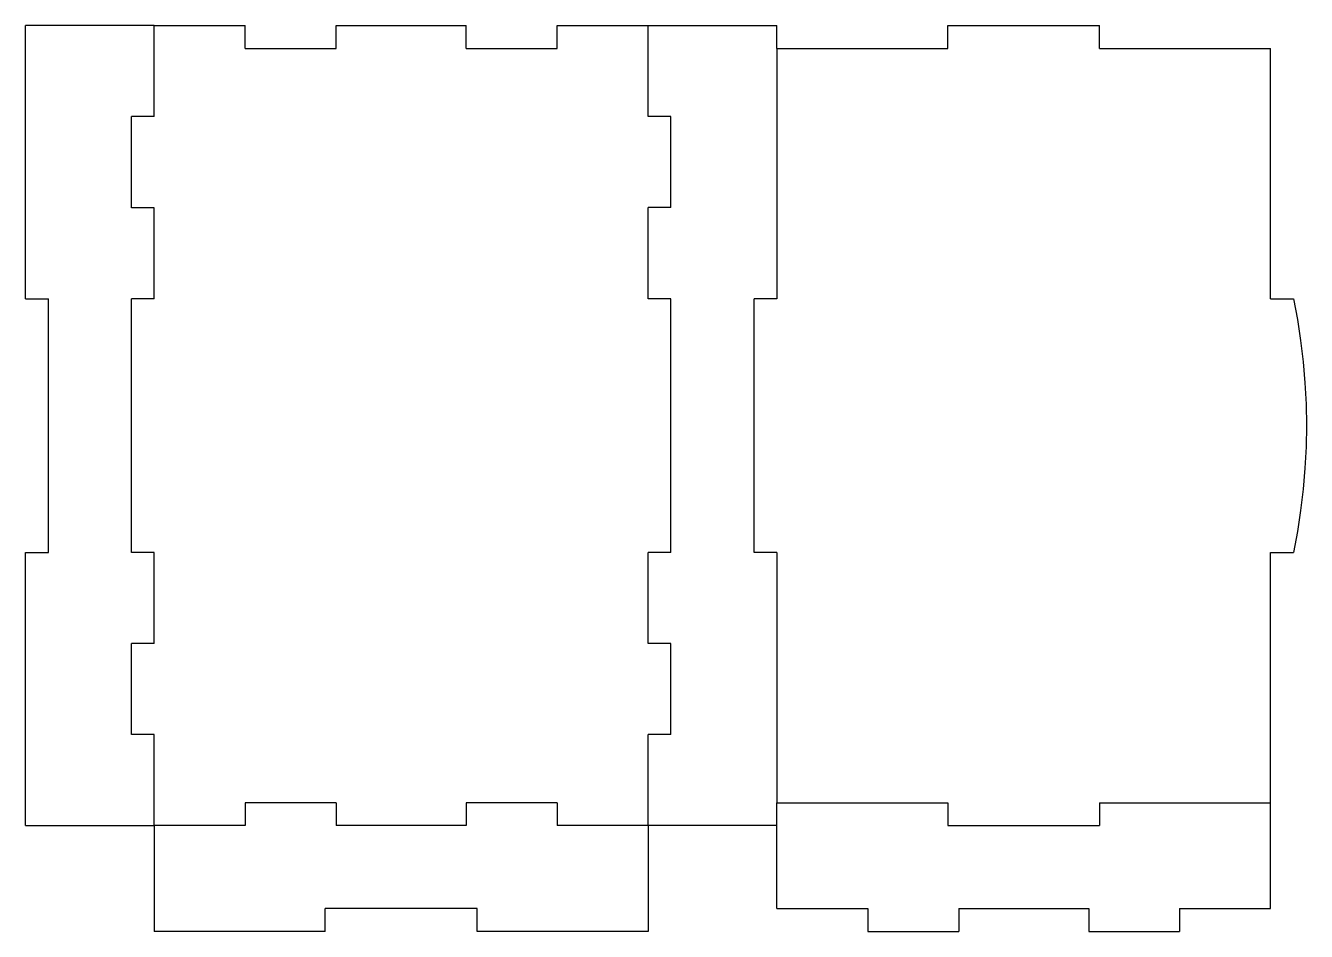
# Model space of a CAD drawing. Extents: x -156 to 156, y -111 to 111.
import ezdxf

# ---------------------------------------------------------------- set-up
doc = ezdxf.new("R2010")
doc.units = 0
doc.layers.get('0').update_dxf_attribs({"linetype": 'CONTINUOUS'})

msp = doc.modelspace()

# ---------------------------------------------------------------- linework, layer by layer
for p, q in [((-125.02, 110.58), (-156.45, 110.58)), ((-156.45, 43.91), (-156.45, 110.58)), ((-125.02, 110.58), (-102.79, 110.59)), ((-125.02, 88.36), (-125.02, 110.58)), ((-102.79, 105.03), (-102.79, 110.59)), ((-80.57, 110.59), (-48.82, 110.59)), ((-80.57, 105.03), (-80.57, 110.59)), ((-48.82, 105.03), (-48.82, 110.59)), ((-26.59, 110.59), (-4.37, 110.59)), ((-26.59, 105.03), (-26.59, 110.59)), ((-4.37, 88.36), (-4.37, 110.59)), ((-4.37, 110.59), (27.07, 110.58)), ((27.07, 105.03), (27.07, 110.58)), ((68.85, 110.59), (105.93, 110.59)), ((68.85, 105.03), (68.85, 110.59)), ((105.93, 105.03), (105.93, 110.59)), ((-102.79, 105.03), (-80.57, 105.03)), ((-48.82, 105.03), (-26.59, 105.03)), ((27.07, 105.03), (68.85, 105.03)), ((27.07, 105.03), (27.07, 43.91)), ((105.93, 105.03), (147.72, 105.03)), ((147.72, 43.91), (147.72, 105.03)), ((-130.57, 66.13), (-130.57, 88.36)), ((-125.02, 88.36), (-130.57, 88.36)), ((1.19, 88.36), (-4.37, 88.36)), ((1.19, 66.14), (1.19, 88.36)), ((-125.02, 66.13), (-130.57, 66.13)), ((-125.02, 43.91), (-125.02, 66.13)), ((-4.37, 43.91), (-4.37, 66.14)), ((1.19, 66.14), (-4.37, 66.14)), ((-156.45, 43.91), (-150.89, 43.91)), ((-150.89, -18.04), (-150.89, 43.91)), ((-130.57, -18.04), (-130.57, 43.91)), ((-125.02, 43.91), (-130.57, 43.91)), ((1.19, 43.91), (-4.37, 43.91)), ((1.19, -18.04), (1.19, 43.91)), ((21.51, -18.04), (21.51, 43.91)), ((27.07, 43.91), (21.51, 43.91)), ((147.72, 43.91), (153.27, 43.91)), ((153.27, 43.91), (154.24, 38.81)), ((154.24, 38.81), (155.03, 33.67)), ((155.03, 33.67), (155.65, 28.51)), ((155.65, 28.51), (156.09, 23.33)), ((156.09, 23.33), (156.36, 18.13)), ((156.36, 18.13), (156.45, 12.93)), ((156.45, 12.93), (156.36, 7.74)), ((156.36, 7.74), (156.09, 2.54)), ((156.09, 2.54), (155.65, -2.64)), ((155.65, -2.64), (155.03, -7.8)), ((155.03, -7.8), (154.24, -12.94)), ((154.24, -12.94), (153.27, -18.04)), ((-156.45, -84.72), (-156.45, -18.04)), ((-156.45, -18.04), (-150.89, -18.04)), ((-125.02, -18.04), (-130.57, -18.04)), ((-125.02, -40.27), (-125.02, -18.04)), ((-4.37, -40.27), (-4.37, -18.04)), ((1.19, -18.04), (-4.37, -18.04)), ((27.07, -18.04), (21.51, -18.04)), ((27.07, -18.04), (27.07, -79.16)), ((147.72, -79.16), (147.72, -18.04)), ((147.72, -18.04), (153.27, -18.04)), ((-130.57, -62.49), (-130.57, -40.27)), ((-125.02, -40.27), (-130.57, -40.27)), ((1.19, -40.27), (-4.37, -40.27)), ((1.19, -62.49), (1.19, -40.27)), ((-125.02, -62.49), (-130.57, -62.49)), ((-125.02, -84.72), (-125.02, -62.49)), ((-4.37, -84.72), (-4.37, -62.49)), ((1.19, -62.49), (-4.37, -62.49)), ((-80.57, -79.16), (-102.79, -79.16)), ((-102.79, -79.16), (-102.79, -84.72)), ((-80.57, -79.16), (-80.57, -84.72)), ((-26.59, -79.16), (-48.82, -79.16)), ((-48.82, -79.16), (-48.82, -84.72)), ((-26.59, -79.16), (-26.59, -84.72)), ((27.07, -79.16), (68.85, -79.16)), ((27.07, -84.72), (27.07, -79.16)), ((68.85, -79.16), (68.85, -84.71)), ((105.93, -79.16), (147.72, -79.16)), ((105.93, -79.16), (105.93, -84.71)), ((147.72, -105.03), (147.72, -79.16)), ((-156.45, -84.72), (-125.02, -84.72)), ((-102.79, -84.72), (-125.02, -84.72)), ((-125.02, -84.72), (-125.02, -110.59)), ((-48.82, -84.72), (-80.57, -84.72)), ((-4.37, -84.72), (-26.59, -84.72)), ((-4.37, -84.72), (-4.37, -110.59)), ((27.07, -84.72), (-4.37, -84.72)), ((27.07, -105.03), (27.07, -84.72)), ((68.85, -84.71), (105.93, -84.71)), ((-46.15, -105.03), (-83.23, -105.03)), ((-83.23, -110.59), (-83.23, -105.03)), ((-46.15, -110.59), (-46.15, -105.03)), ((27.07, -105.03), (49.29, -105.03)), ((49.29, -105.03), (49.29, -110.59)), ((71.52, -105.03), (103.27, -105.03)), ((71.52, -105.03), (71.52, -110.59)), ((103.27, -105.03), (103.27, -110.59)), ((125.49, -105.03), (147.72, -105.03)), ((125.49, -105.03), (125.49, -110.59)), ((-83.23, -110.59), (-125.02, -110.59)), ((-4.37, -110.59), (-46.15, -110.59)), ((49.29, -110.59), (71.52, -110.59)), ((103.27, -110.59), (125.49, -110.59))]:
    msp.add_line(p, q)

doc.saveas('drawing.dxf')
